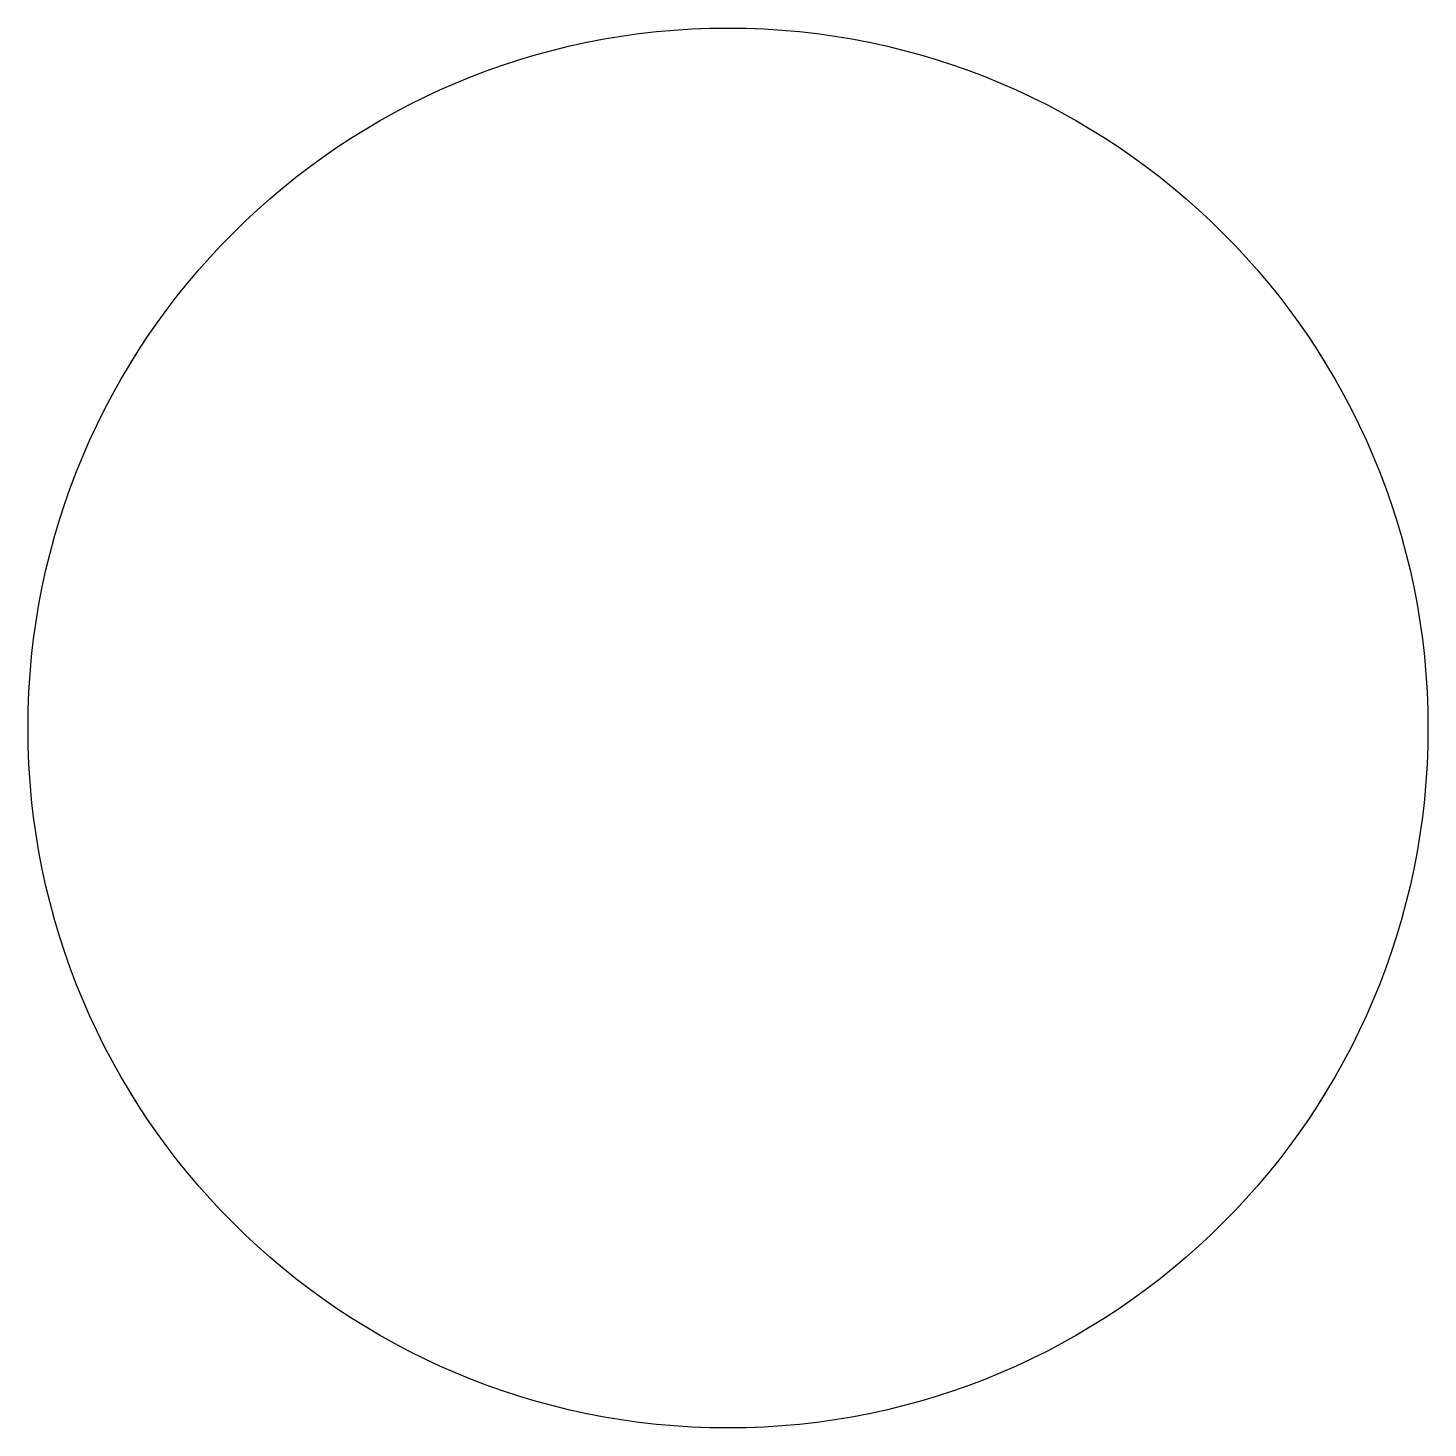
# Model space of a CAD drawing. Header units: inches. Extents: x 4.88 to 10.95, y 7.67 to 13.73.
import ezdxf

# ---------------------------------------------------------------- set-up
doc = ezdxf.new("R2010")
doc.units = ezdxf.units.IN
doc.header["$MEASUREMENT"] = 0

# ---------------------------------------------------------------- blocks, each defined once
blk = doc.blocks.new('BL-1')
blk.add_circle((7.9154, 10.6994), 3.0324)

msp = doc.modelspace()

# ---------------------------------------------------------------- block references
msp.add_blockref('BL-1', (0, 0))

doc.saveas('drawing.dxf')
